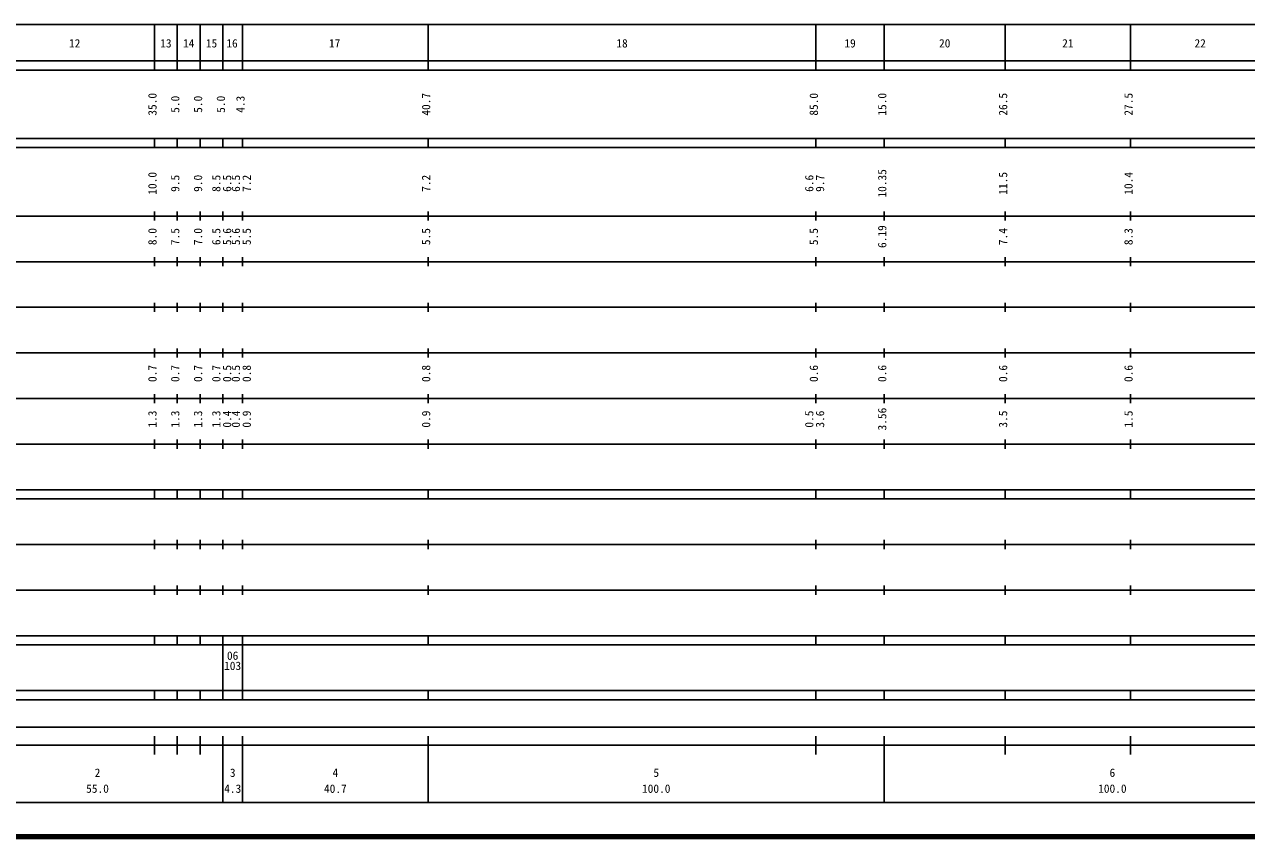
# Model space of a CAD drawing. Units: millimetres on the paper, enlarged 1000 times. Extents: x 40000 to 680000, y 20000 to 380000.
# Drawn here: x 179484 to 447422, y 20000 to 198000 of the extents above; entities that cross this region are included whole.
import ezdxf
from ezdxf.enums import TextEntityAlignment as Align

# ---------------------------------------------------------------- set-up
doc = ezdxf.new("R2010")
doc.units = ezdxf.units.MM
doc.header["$LTSCALE"] = 1000
doc.layers.add('M-TTL', color=2, linetype='Continuous', lineweight=140)
doc.layers.add('M-TTL-BAND', color=7, linetype='Continuous', lineweight=25)
doc.styles.add('ＭＳ ゴシック', font='')
doc.styles.get('ＭＳ ゴシック').set_extended_font_data('MS Gothic')

msp = doc.modelspace()

# ---------------------------------------------------------------- linework, layer by layer
at = {"layer": 'M-TTL'}
msp.add_line((40000, 20000), (680000, 20000), dxfattribs=at)
at = {"layer": 'M-TTL-BAND'}
for p, q in [((68000, 198000), (579000, 198000)), ((208000, 188000), (208000, 198000)), ((213000, 188000), (213000, 198000)), ((218000, 188000), (218000, 198000)), ((223000, 188000), (223000, 198000)), ((227300, 188000), (227300, 198000)), ((268000, 188000), (268000, 198000)), ((353000, 188000), (353000, 198000)), ((368000, 188000), (368000, 198000)), ((394500, 188000), (394500, 198000)), ((422000, 188000), (422000, 198000)), ((40000, 190000), (579000, 190000)), ((40000, 188000), (579000, 188000)), ((40000, 173000), (579000, 173000)), ((208000, 171000), (208000, 173000)), ((213000, 171000), (213000, 173000)), ((218000, 171000), (218000, 173000)), ((223000, 171000), (223000, 173000)), ((227300, 171000), (227300, 173000)), ((268000, 171000), (268000, 173000)), ((353000, 171000), (353000, 173000)), ((368000, 171000), (368000, 173000)), ((394500, 171000), (394500, 173000)), ((422000, 171000), (422000, 173000)), ((40000, 171000), (579000, 171000)), ((40000, 156000), (579000, 156000)), ((208000, 155000), (208000, 157000)), ((213000, 155000), (213000, 157000)), ((218000, 155000), (218000, 157000)), ((223000, 155000), (223000, 157000)), ((227300, 155000), (227300, 157000)), ((268000, 155000), (268000, 157000)), ((353000, 155000), (353000, 157000)), ((368000, 155000), (368000, 157000)), ((394500, 155000), (394500, 157000)), ((422000, 155000), (422000, 157000)), ((46000, 146000), (579000, 146000)), ((208000, 145000), (208000, 147000)), ((213000, 145000), (213000, 147000)), ((218000, 145000), (218000, 147000)), ((223000, 145000), (223000, 147000)), ((227300, 145000), (227300, 147000)), ((268000, 145000), (268000, 147000)), ((353000, 145000), (353000, 147000)), ((368000, 145000), (368000, 147000)), ((394500, 145000), (394500, 147000)), ((422000, 145000), (422000, 147000)), ((208000, 135000), (208000, 137000)), ((213000, 135000), (213000, 137000)), ((218000, 135000), (218000, 137000)), ((223000, 135000), (223000, 137000)), ((227300, 135000), (227300, 137000)), ((268000, 135000), (268000, 137000)), ((353000, 135000), (353000, 137000)), ((368000, 135000), (368000, 137000)), ((394500, 135000), (394500, 137000)), ((422000, 135000), (422000, 137000)), ((52000, 136000), (579000, 136000)), ((46000, 126000), (579000, 126000)), ((208000, 125000), (208000, 127000)), ((213000, 125000), (213000, 127000)), ((218000, 125000), (218000, 127000)), ((223000, 125000), (223000, 127000)), ((227300, 125000), (227300, 127000)), ((268000, 125000), (268000, 127000)), ((353000, 125000), (353000, 127000)), ((368000, 125000), (368000, 127000)), ((394500, 125000), (394500, 127000)), ((422000, 125000), (422000, 127000)), ((52000, 116000), (579000, 116000)), ((208000, 115000), (208000, 117000)), ((213000, 115000), (213000, 117000)), ((218000, 115000), (218000, 117000)), ((223000, 115000), (223000, 117000)), ((227300, 115000), (227300, 117000)), ((268000, 115000), (268000, 117000)), ((353000, 115000), (353000, 117000)), ((368000, 115000), (368000, 117000)), ((394500, 115000), (394500, 117000)), ((422000, 115000), (422000, 117000)), ((46000, 106000), (579000, 106000)), ((208000, 105000), (208000, 107000)), ((213000, 105000), (213000, 107000)), ((218000, 105000), (218000, 107000)), ((223000, 105000), (223000, 107000)), ((227300, 105000), (227300, 107000)), ((268000, 105000), (268000, 107000)), ((353000, 105000), (353000, 107000)), ((368000, 105000), (368000, 107000)), ((394500, 105000), (394500, 107000)), ((422000, 105000), (422000, 107000)), ((40000, 96000), (579000, 96000)), ((40000, 94000), (579000, 94000)), ((208000, 94000), (208000, 96000)), ((213000, 94000), (213000, 96000)), ((218000, 94000), (218000, 96000)), ((223000, 94000), (223000, 96000)), ((227300, 94000), (227300, 96000)), ((268000, 94000), (268000, 96000)), ((353000, 94000), (353000, 96000)), ((368000, 94000), (368000, 96000)), ((394500, 94000), (394500, 96000)), ((422000, 94000), (422000, 96000)), ((49000, 84000), (579000, 84000)), ((208000, 83000), (208000, 85000)), ((213000, 83000), (213000, 85000)), ((218000, 83000), (218000, 85000)), ((223000, 83000), (223000, 85000)), ((227300, 83000), (227300, 85000)), ((268000, 83000), (268000, 85000)), ((353000, 83000), (353000, 85000)), ((368000, 83000), (368000, 85000)), ((394500, 83000), (394500, 85000)), ((422000, 83000), (422000, 85000)), ((40000, 74000), (579000, 74000)), ((208000, 73000), (208000, 75000)), ((213000, 73000), (213000, 75000)), ((218000, 73000), (218000, 75000)), ((223000, 73000), (223000, 75000)), ((227300, 73000), (227300, 75000)), ((268000, 73000), (268000, 75000)), ((353000, 73000), (353000, 75000)), ((368000, 73000), (368000, 75000)), ((394500, 73000), (394500, 75000)), ((422000, 73000), (422000, 75000)), ((40000, 64000), (579000, 64000)), ((40000, 62000), (579000, 62000)), ((208000, 62000), (208000, 64000)), ((213000, 62000), (213000, 64000)), ((218000, 62000), (218000, 64000)), ((223000, 50000), (223000, 64000)), ((227300, 62000), (227300, 64000)), ((227300, 52000), (227300, 62000)), ((268000, 62000), (268000, 64000)), ((353000, 62000), (353000, 64000)), ((368000, 62000), (368000, 64000)), ((394500, 62000), (394500, 64000)), ((422000, 62000), (422000, 64000)), ((40000, 52000), (579000, 52000)), ((208000, 50000), (208000, 52000)), ((213000, 50000), (213000, 52000)), ((218000, 50000), (218000, 52000)), ((227300, 50000), (227300, 52000)), ((268000, 50000), (268000, 52000)), ((353000, 50000), (353000, 52000)), ((368000, 50000), (368000, 52000)), ((394500, 50000), (394500, 52000)), ((422000, 50000), (422000, 52000)), ((40000, 50000), (579000, 50000)), ((71000, 44000), (565000, 44000)), ((208000, 38000), (208000, 42000)), ((213000, 38000), (213000, 42000)), ((218000, 38000), (218000, 42000)), ((223000, 27500), (223000, 42000)), ((227300, 27500), (227300, 42000)), ((268000, 27500), (268000, 42000)), ((353000, 38000), (353000, 42000)), ((368000, 27500), (368000, 42000)), ((394500, 38000), (394500, 42000)), ((422000, 38000), (422000, 42000)), ((40000, 40000), (579000, 40000)), ((68000, 27500), (579000, 27500))]:
    msp.add_line(p, q, dxfattribs=at)

# ---------------------------------------------------------------- texts
at = {"layer": 'M-TTL-BAND', "style": 'ＭＳ ゴシック'}
for s, p in [('12', (190500, 192405)), ('13', (210500, 192405)), ('14', (215500, 192405)), ('15', (220500, 192405)), ('16', (225000, 192405)), ('17', (247500, 192405)), ('18', (310500, 192405)), ('19', (360500, 192405)), ('20', (381250, 192405)), ('21', (408250, 192405)), ('22', (437250, 192405)), ('2', (195500, 32523)), ('3', (225150, 32523)), ('4', (247650, 32523)), ('5', (318000, 32523)), ('6', (418000, 32523)), ('55.0', (195500, 29033)), ('4.3', (225150, 29033)), ('40.7', (247650, 29033)), ('100.0', (318000, 29033)), ('100.0', (418000, 29033))]:
    msp.add_text(s, height=1833, dxfattribs=at).set_placement(p, align=Align.BOTTOM_CENTER)
for s, p in [('35.0', (209000, 180500)), ('5.0', (214000, 180500)), ('5.0', (219000, 180500)), ('5.0', (224000, 180500)), ('4.3', (228300, 180500)), ('40.7', (269000, 180500)), ('85.0', (354000, 180500)), ('15.0', (369000, 180500)), ('26.5', (395500, 180500)), ('27.5', (423000, 180500)), ('10.35', (369000, 163174)), ('10.0', (209000, 163174)), ('9.5', (214000, 163174)), ('9.0', (219000, 163174)), ('8.5', (223000, 163174)), ('6.5', (225370, 163174)), ('6.5', (227300, 163174)), ('7.2', (229670, 163174)), ('7.2', (269000, 163174)), ('6.6', (353000, 163174)), ('9.7', (355370, 163174)), ('11.5', (395500, 163174)), ('10.4', (423000, 163174)), ('8.0', (209000, 151500)), ('7.5', (214000, 151500)), ('7.0', (219000, 151500)), ('6.5', (223000, 151500)), ('5.6', (225370, 151500)), ('5.6', (227300, 151500)), ('5.5', (229670, 151500)), ('5.5', (269000, 151500)), ('5.5', (354000, 151500)), ('6.19', (369000, 151500)), ('7.4', (395500, 151500)), ('8.3', (423000, 151500)), ('0.7', (209000, 121500)), ('0.7', (214000, 121500)), ('0.7', (219000, 121500)), ('0.7', (223000, 121500)), ('0.5', (225370, 121500)), ('0.5', (227300, 121500)), ('0.8', (229670, 121500)), ('0.8', (269000, 121500)), ('0.6', (354000, 121500)), ('0.6', (369000, 121500)), ('0.6', (395500, 121500)), ('0.6', (423000, 121500)), ('1.3', (209000, 111500)), ('1.3', (214000, 111500)), ('1.3', (219000, 111500)), ('1.3', (223000, 111500)), ('0.4', (225370, 111500)), ('0.4', (227300, 111500)), ('0.9', (229670, 111500)), ('0.9', (269000, 111500)), ('0.5', (353000, 111500)), ('3.6', (355370, 111500)), ('3.56', (369000, 111500)), ('3.5', (395500, 111500)), ('1.5', (423000, 111500))]:
    msp.add_text(s, height=1833, rotation=90, dxfattribs=at).set_placement(p, align=Align.BOTTOM_CENTER)
for s, p in [('06', (225125, 59655)), ('103', (225125, 57421))]:
    msp.add_text(s, height=1833, dxfattribs=at).set_placement(p, align=Align.MIDDLE_CENTER)

doc.saveas('drawing.dxf')
